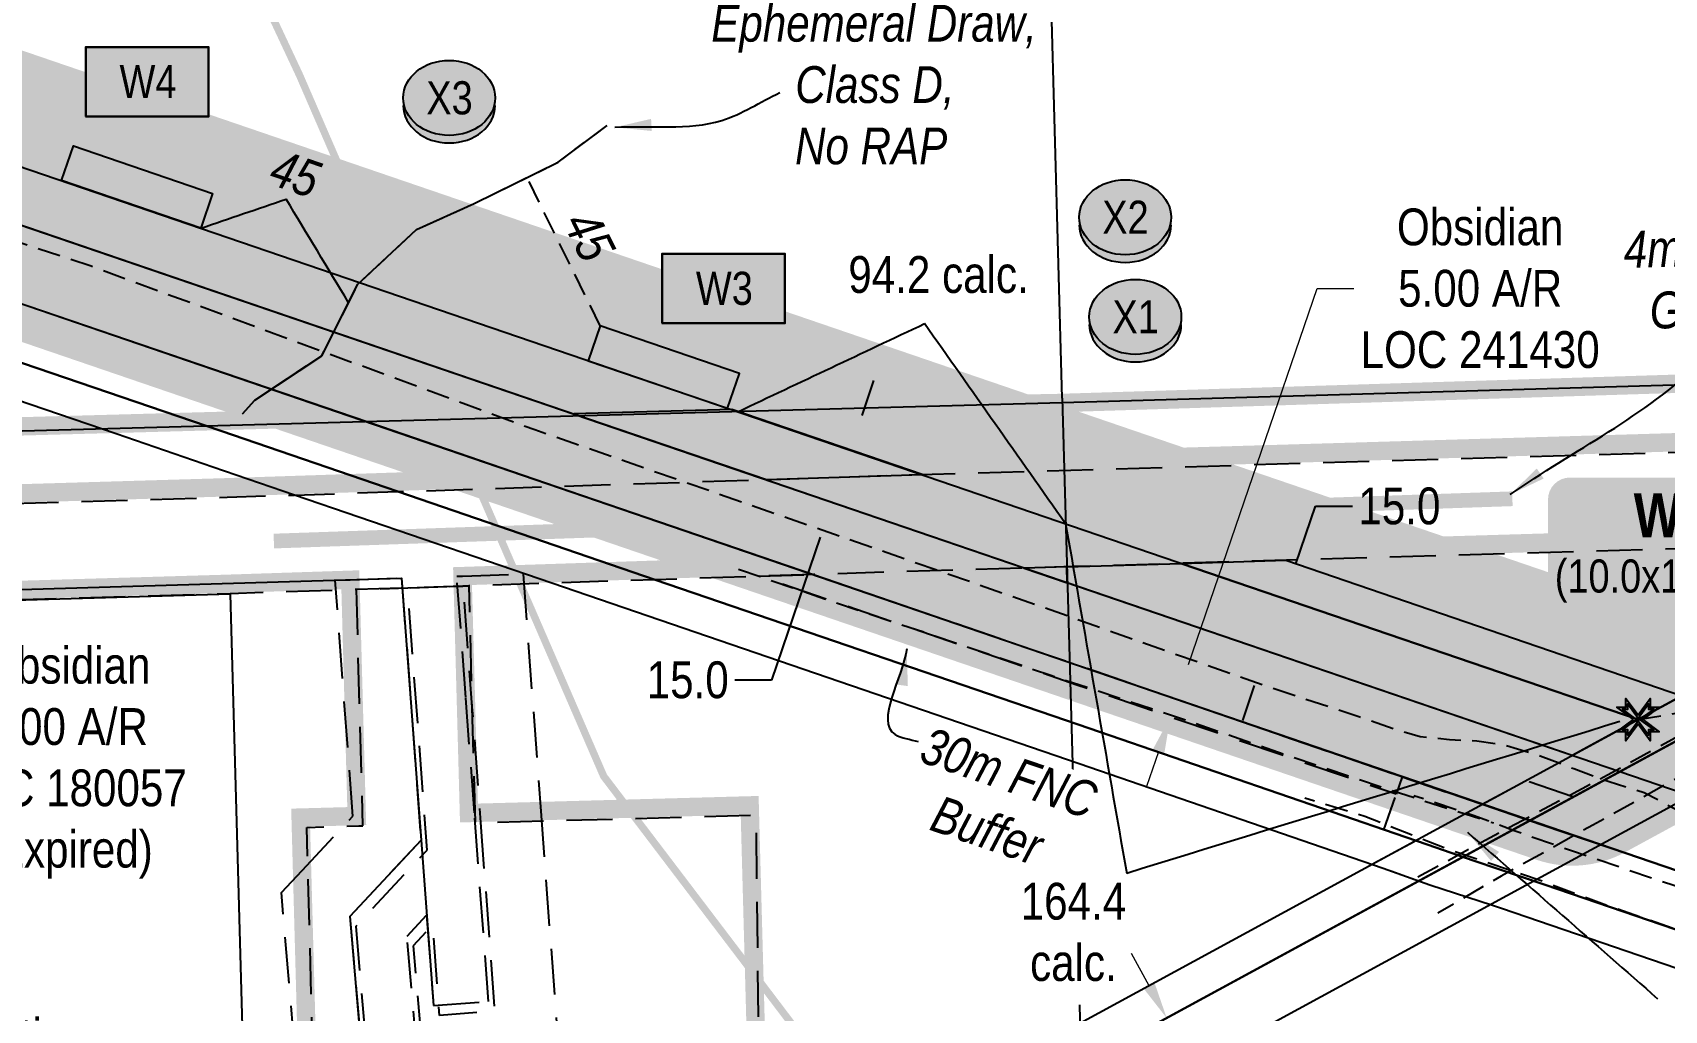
# Model space of a CAD drawing. Extents: x 633209 to 644713, y 5826006 to 5832721.
# Drawn here: x 643507.8 to 643951.2, y 5829271.4 to 5829537.1 of the extents above; entities that cross this region are included whole.
import ezdxf
from ezdxf.enums import TextEntityAlignment as Align

# ---------------------------------------------------------------- set-up
doc = ezdxf.new("R2010")
doc.units = 0
doc.header["$LTSCALE"] = 5
doc.header["$PDSIZE"] = 0.5
for name, pattern in [('DASHDOT2', [12.7, 6.35, -3.175, 0, -3.175]), ('foc-ACCESSROAD', [3.75, 2.5, -1.25]), ('foc-FLOWLINE', [3.75, 2.5, -1.25]), ('foc-QUARTERLINE', [33, 25, -3, 2, -3]), ('foc-TIELINE', [1.875, 1.25, -0.625]), ('foc-TOPO-ephemeral', [6.25, 3.125, -0.625, 0.625, -0.625, 0.625, -0.625]), ('UG_PIPE', [1.875, 1.25, -0.625])]:
    doc.linetypes.add(name, pattern=pattern)
doc.layers.get('Defpoints').update_dxf_attribs({"color": 9})
doc.layers.add('AS-FMA BOUNDARY', color=7, linetype='Continuous', true_color=0x008f47, transparency=0.7)
for name, color, linetype in [('AS-PIPE-UG', 44, 'UG_PIPE'), ('AS-POWER', 104, 'foc-POWER'), ('AS-ROADS', 254, 'Continuous'), ('AS-WILDLIFE', 131, 'DASHDOT2'), ('C-AR', 13, 'foc-ACCESSROAD'), ('C-RW', 13, 'Continuous'), ('C-WS', 13, 'foc-ACCESSROAD'), ('F-EZE', 190, 'foc-FLOWLINE'), ('F-RW', 190, 'Continuous'), ('F-VCE', 190, 'foc-FLOWLINE'), ('L-MON', 1, 'Continuous'), ('L-QSEC', 8, 'foc-QUARTERLINE'), ('L-SEC', 7, 'Continuous'), ('L-TIE', 7, 'foc-TIELINE'), ('P-BUFFER-H 30m', 51, 'Continuous'), ('P-BUFFER-T', 40, 'Continuous'), ('P-CROSSINGS', 250, 'Continuous'), ('P-IOP1', 10, 'Continuous'), ('P-IOP1-H', 21, 'Continuous'), ('P-IOP2', 10, 'Continuous'), ('P-IOP2-H', 21, 'Continuous'), ('P-LTO', 14, 'Continuous'), ('P-PROPOSED', 10, 'Continuous'), ('P-PROPOSED-H', 21, 'Continuous'), ('P-TEMP-BLOCKS', 250, 'Continuous'), ('P-TEMP-H', 41, 'Continuous'), ('P-TEMP_WORKSPACE', 46, 'Continuous'), ('P-TXT', 4, 'Continuous'), ('T-DRAW', 143, 'foc-TOPO-ephemeral'), ('T-TIE', 201, 'foc-TIELINE'), ('T-WATER-T', 170, 'Continuous')]:
    doc.layers.add(name, color=color, linetype=linetype)
for name, color, linetype, lineweight in [('C-AR-T', 13, 'Continuous', 9), ('C-RW-T', 13, 'Continuous', 9), ('C-WS-T', 13, 'Continuous', 9), ('F-EZE-T', 190, 'Continuous', 9), ('T-TEXT', 48, 'Continuous', 18), ('T-TIE-T', 201, 'Continuous', 18)]:
    doc.layers.add(name, color=color, linetype=linetype, lineweight=lineweight)
doc.styles.add('175L', font='ARIALN.TTF', dxfattribs={"height": 20})
doc.styles.add('80', font='ARIALN.TTF', dxfattribs={"height": 10})
doc.styles.add('80CG', font='ARIALN.TTF', dxfattribs={"height": 10})
doc.styles.add('80L', font='ARIALN.TTF', dxfattribs={"height": 10})
doc.styles.add('80LS', font='ARIALNI.TTF', dxfattribs={"height": 10})
doc.styles.add('BOLD', font='ARIALNB.TTF')
doc.styles.add('Crossing', font='ARIALN.TTF', dxfattribs={"height": 10})
doc.styles.add('foc-LtypeFont', font='ARIALN.TTF', dxfattribs={"height": 7.349999999999999})
doc.linetypes.add('foc-POWER', pattern='A,6,-1,["P",foc-LtypeFont,S=0.2,R=0,X=-0.625,Y=-0.75],-1.239999999999999,4', length=12.24)
doc.linetypes.add('foc-TOPO-flowdirection-NOLINE', pattern='A,0,[">",foc-LtypeFont,S=0.3,R=0,X=0,Y=-0.945],-20,[">",foc-LtypeFont,S=0.3,R=0,X=0,Y=-0.945],0', length=20)
doc.dimstyles.new('Compass 5 000', dxfattribs={"dimscale": 5, "dimtxt": 9, "dimasz": 2, "dimexe": 0.2, "dimexo": 0.0625, "dimgap": 0.5, "dimtad": 0, "dimtih": 1, "dimtoh": 1, "dimzin": 0, "dimdsep": 46, "dimtxsty": '80CG', "dimcen": 0.1, "dimse1": 1, "dimse2": 1, "dimclrd": 256, "dimclrt": 256, "dimaunit": 1, "dimadec": 4, "dimazin": 0, "dimtfac": 0.06, "dimtofl": 0, "dimtmove": 0, "dimatfit": 1, "dimfxl": 0.2, "dimtolj": 1, "dimtzin": 0, "dimlwd": -1, "dimarcsym": 0})

# ---------------------------------------------------------------- blocks, each defined once
blk = doc.blocks.new('*D449')
at = {"layer": 'C-RW-T', "transparency": 16777216}
for p, q in [((644123.1979599935, 5829489.78240733), (644113.1979599935, 5829489.78240733)), ((644136.1691867937, 5829465.848830476), (644123.1979599935, 5829489.78240733)), ((644150.4134437693, 5829439.566349696), (644155.1783217182, 5829430.774538841))]:
    blk.add_line(p, q, dxfattribs=at)
for points in [[(644137.6344886031, 5829466.642976801), (644134.7038849848, 5829465.054684151), (644140.9340647426, 5829457.057019619)], [(644151.8787455787, 5829440.360496022), (644148.9481419604, 5829438.772203372), (644145.64856582, 5829448.358160554)]]:
    blk.add_solid(points, dxfattribs=at)
at = {"layer": 'Defpoints', "color": 0, "transparency": 16777216}
for p in [(644145.64856582, 5829448.358160554), (643823.6137849875, 5829285.07966153), (643828.3282860648, 5829276.380802464)]:
    blk.add_point(p, dxfattribs=at)
at = {"layer": 'C-RW-T', "transparency": 16777216, "insert": (644074.1120118359, 5829489.782407329), "char_height": 10, "attachment_point": 5, "style": '80CG'}
blk.add_mtext('\\A1;Obsidian\\P10.06 P/L R/W\\PPlan 1275 NY\\PPLA 1802', dxfattribs=at)
blk = doc.blocks.new('*D486')
at = {"layer": 'C-RW-T', "transparency": 16777216}
for p, q in [((643811.1935140206, 5829278.072820808), (643806.4202055316, 5829286.860057351)), ((643827.8919104179, 5829247.332557662), (643837.1252689376, 5829230.334765548)), ((643837.1252689376, 5829230.334765548), (643847.125268938, 5829230.334765548))]:
    blk.add_line(p, q, dxfattribs=at)
for points in [[(643812.6580534442, 5829278.868372222), (643809.7289745966, 5829277.277269393), (643815.9668225101, 5829269.285584265)], [(643829.3564498415, 5829248.128109077), (643826.4273709939, 5829246.537006248), (643823.1186019285, 5829256.119794206)]]:
    blk.add_solid(points, dxfattribs=at)
at = {"layer": 'Defpoints', "color": 0, "transparency": 16777216}
for p in [(643823.1186019285, 5829256.119794206), (643684.8181836172, 5829198.044425762), (643691.9699630355, 5829184.878635703)]:
    blk.add_point(p, dxfattribs=at)
at = {"layer": 'C-RW-T', "transparency": 16777216, "insert": (643886.2112170961, 5829230.334765548), "char_height": 10, "attachment_point": 5, "style": '80CG', "bg_fill": 3, "box_fill_scale": 1.1, "bg_fill_color": 256, "bg_fill_true_color": 13158600, "bg_fill_transparency": 0}
blk.add_mtext('\\A1;Canlin\\P15.00 P/L R/W\\PPlan 002 3965\\PPLA 971841', dxfattribs=at)
blk = doc.blocks.new('*D516')
at = {"layer": 'Defpoints', "color": 0, "transparency": 16777216}
for p in [(643598.7477949753, 5829258.783779168), (643613.7036839424, 5829260.061517919), (643599.4303997196, 5829250.79391368)]:
    blk.add_point(p, dxfattribs=at)
at = {"layer": 'F-EZE-T', "transparency": 16777216}
for p, q in [((643624.3499925691, 5829252.922889735), (643634.3136964515, 5829253.774127036)), ((643589.4666958372, 5829249.942676377), (643560.8790545331, 5829247.500324925))]:
    blk.add_line(p, q, dxfattribs=at)
for points in [[(643624.2081196853, 5829254.583507049), (643624.4918654527, 5829251.26227242), (643614.3862886867, 5829252.071652433)], [(643589.3248229534, 5829251.603293692), (643589.6085687209, 5829248.282059063), (643599.4303997196, 5829250.79391368)]]:
    blk.add_solid(points, dxfattribs=at)
at = {"layer": 'F-EZE-T', "transparency": 16777216, "insert": (643501.7385361155, 5829247.500324925), "char_height": 10, "attachment_point": 5, "style": '80CG', "bg_fill": 3, "box_fill_scale": 1.1, "bg_fill_color": 256, "bg_fill_true_color": 13158600, "bg_fill_transparency": 0}
blk.add_mtext('\\A1;Fortis\\P15.00 Power Line R/W\\PEZE 010204', dxfattribs=at)
blk = doc.blocks.new('*U564')
at = {"true_color": 0xff8aff}
h = blk.add_hatch(color=211, dxfattribs=at)
edge = h.paths.add_edge_path()
edge.add_line((-26.49999999999998, -20), (26.49999999999998, -20))
edge.add_arc((26.49999999999998, -14), 6, 270, 360)
edge.add_line((32.49999999999998, -14), (32.49999999999998, 12.5))
edge.add_arc((26.49999999999998, 12.5), 6, 0, 90)
edge.add_line((26.49999999999998, 18.5), (-26.49999999999998, 18.5))
edge.add_arc((-26.49999999999998, 12.5), 6, 90, 180)
edge.add_line((-32.49999999999998, 12.5), (-32.49999999999998, -14))
edge.add_arc((-26.49999999999998, -14), 6, 180, 270)
at = {"color": 250, "flags": 128}
blk.add_lwpolyline([(-26.49999999999998, -20, 3, 3, 0), (26.49999999999998, -20, 3, 3, 0.414213562373095), (32.49999999999998, -14, 3, 3, 0), (32.49999999999998, 12.5, 3, 0, 0.414213562373095), (26.49999999999998, 18.5, 0, 0, 0), (-26.49999999999998, 18.5, 0, 0, 0.414213562373095), (-32.49999999999998, 12.5, 0, 0, 0), (-32.49999999999998, -14, 0, 3, 0.414213562373095)], format="xyseb", close=True, dxfattribs=at)
at = {"flags": 128}
blk.add_lwpolyline([(-20.14958716078456, -12.92449809971666, 0, 7.5, 0), (-3.398394867633905e-15, 0, 0, 0, 0)], format="xyseb", dxfattribs=at)
at = {"color": 250}
for tag, p, height, style in [('TEMP_AREA_W1_001', (-9.212824010914055, 2.244292974654144), 12, 'BOLD'), ('ENTER_TEXT_001', (-30.65586630286495, -12.77706553451505), 9, '80')]:
    blk.add_attdef(tag, p, '', height=height, dxfattribs=dict(at, style=style))
blk = doc.blocks.new('TEMP')
h = blk.add_hatch(color=255)
h.dxf.hatch_style = 1
h.paths.add_polyline_path([(-1.152061661774314, -0.6656854195645795), (-0.6656854224511335, -0.6656854195645795), (-0.6656854224511333, -1.152061655686338), (-5.273248504522599e-10, -0.2514284436956581), (0.6656854183820542, -1.152061663420681), (0.6656854183820542, -0.6656854208922597), (1.152061656810019, -0.6656854053035203), (0.2514284429676993, 5.273251835191672e-10), (1.152061671303363, 0.6656854258011662), (0.6656854287749412, 0.6656854258011663), (0.6656854131859291, 1.15206166422904), (-5.274159997625816e-10, 0.2514284397220763), (-0.6656854269836914, 1.152061669657268), (-0.6656854269836914, 0.6656854303339061), (-1.152061663105632, 0.6656854303339061), (-0.2514284404497631, 5.273246284076549e-10)])
h.paths.add_polyline_path([(0.5656854229146121, 0.8485281473411305), (0.5656854319800914, 0.5656854258011663), (0.8485281444547581, 0.5656854258011663), (0.08318903393992505, -1.110223024625157e-16), (0.8485281399220184, -0.5656854150320215), (0.5656854183820542, -0.5656854240973189), (0.5656854183820542, -0.8485281365719858), (1.110223024625157e-16, -0.08318903609469996), (-0.5656854224511336, -0.848528132039064), (-0.5656854224511336, -0.5656854195645794), (-0.8485281349258003, -0.5656854195645796), (-0.08318903284889523, 0), (-0.8485281394583577, 0.5656854303339061), (-0.5656854269836913, 0.5656854303339061), (-0.5656854269836913, 0.8485281428085727), (0, 0.08318903069412065)], flags=16)
h = blk.add_hatch(color=1)
h.dxf.hatch_style = 1
h.paths.add_polyline_path([(-0.06915469535651364, -0.01037320604065278), (-0.08318903284889517, 5.551115123125783e-17), (-0.8485281349258, -0.5656854195645791), (-0.5656854224511336, -0.5656854195645792), (-0.5656854224511336, -0.8485281320390639), (0.06915469936647578, 0.01037320361108768), (0.08318903393992527, 1.110223024625157e-16), (0.8485281444547581, 0.5656854258011663), (0.5656854319800914, 0.5656854258011663), (0.5656854229146121, 0.8485281473411306)])
at = {"color": 1}
for p, q in [((-0.0831890328488953, 0), (0.0831890339399252, 0)), ((0, 0.0831890306941205), (0, -0.08318903609469999))]:
    blk.add_line(p, q, dxfattribs=at)
at = {"color": 255, "flags": 128}
blk.add_lwpolyline([(-0.251428440449763, 5.27325e-10), (-1.152061663105632, 0.6656854303339061), (-0.6656854269836914, 0.6656854303339061), (-0.6656854269836914, 1.152061669657268), (-5.274159999999999e-10, 0.2514284397220763), (0.6656854131859291, 1.15206166422904), (0.6656854287749412, 0.6656854258011663), (1.152061671303363, 0.6656854258011663), (0.2514284429676991, 5.27325e-10), (1.152061656810019, -0.6656854053035204), (0.6656854183820542, -0.6656854208922596), (0.6656854183820542, -1.152061663420681), (-5.27325e-10, -0.2514284436956586), (-0.6656854224511335, -1.152061655686338), (-0.6656854224511335, -0.6656854195645793), (-1.152061661774314, -0.6656854195645793)], close=True, dxfattribs=at)
at = {"color": 1, "flags": 128}
blk.add_lwpolyline([(-0.0831890328488953, 0), (-0.8485281394583578, 0.5656854303339061), (-0.5656854269836913, 0.5656854303339061), (-0.5656854269836913, 0.8485281428085727), (0, 0.0831890306941205), (0.5656854229146121, 0.8485281473411305), (0.5656854319800914, 0.5656854258011663), (0.8485281444547581, 0.5656854258011663), (0.0831890339399252, 0), (0.8485281399220184, -0.5656854150320214), (0.5656854183820542, -0.5656854240973189), (0.5656854183820542, -0.8485281365719856), (0, -0.08318903609469999), (-0.5656854224511335, -0.848528132039064), (-0.5656854224511335, -0.5656854195645792), (-0.8485281349258001, -0.5656854195645792)], close=True, dxfattribs=at)
blk = doc.blocks.new('*D567')
at = {"layer": 'Defpoints', "color": 0, "transparency": 16777216}
for p in [(643847.8528068382, 5829383.294883333), (643853.6337642178, 5829381.318078834), (643848.7819436155, 5829367.129438469)]:
    blk.add_point(p, dxfattribs=at)
at = {"layer": 'P-TXT', "transparency": 16777216}
for p, q in [((643851.0883773817, 5829392.756969956), (643856.4366947117, 5829408.397562915)), ((643856.4366947117, 5829408.397562915), (643866.4366947114, 5829408.397562915)), ((643839.7654156922, 5829359.644156346), (643836.5298451486, 5829350.182069723))]:
    blk.add_line(p, q, dxfattribs=at)
for points in [[(643849.5113629445, 5829393.296231713), (643852.6653918189, 5829392.217708198), (643847.8528068382, 5829383.294883333)], [(643838.188401255, 5829360.183418103), (643841.3424301294, 5829359.104894589), (643843.0009862359, 5829369.106242969)]]:
    blk.add_solid(points, dxfattribs=at)
at = {"layer": 'P-TXT', "transparency": 16777216, "insert": (643879.1890821604, 5829408.397562915), "char_height": 10, "attachment_point": 5, "style": '80CG'}
blk.add_mtext('\\A1;15.0', dxfattribs=at)
blk = doc.blocks.new('*D568')
at = {"layer": 'Defpoints', "color": 0, "transparency": 16777216}
for p in [(643725.0910556819, 5829409.425668679), (643768.0146151828, 5829410.595637584), (643763.1627945749, 5829396.406997221)]:
    blk.add_point(p, dxfattribs=at)
at = {"layer": 'P-TXT', "transparency": 16777216}
for p, q in [((643733.1784468365, 5829433.076395664), (643736.4140173837, 5829442.538482286)), ((643721.855485135, 5829399.963582058), (643708.5830957077, 5829361.149871582)), ((643708.5830957077, 5829361.149871582), (643698.5830957077, 5829361.149871581))]:
    blk.add_line(p, q, dxfattribs=at)
for points in [[(643731.6014323996, 5829433.615657422), (643734.7554612735, 5829432.537133906), (643729.9428762896, 5829423.614309043)], [(643720.278470698, 5829400.502843815), (643723.4324995719, 5829399.424320299), (643725.0910556819, 5829409.425668679)]]:
    blk.add_solid(points, dxfattribs=at)
at = {"layer": 'P-TXT', "transparency": 16777216, "insert": (643685.8307082583, 5829361.149871582), "char_height": 10, "attachment_point": 5, "style": '80CG'}
blk.add_mtext('\\A1;15.0', dxfattribs=at)
blk = doc.blocks.new('xing2')
h = blk.add_hatch(color=50)
h.dxf.hatch_style = 1
edge = h.paths.add_edge_path()
edge.add_ellipse((0, 0), major_axis=(-12.5, 0), ratio=0.8162973455633619, start_angle=0, end_angle=360)
h = blk.add_hatch(color=250)
h.dxf.hatch_style = 1
edge = h.paths.add_edge_path()
edge.add_ellipse((0, -2.047489049626165), major_axis=(-12.5, 0), ratio=0.8162973455633619, start_angle=0, end_angle=180)
edge.add_line((12.5, -2.047489049626165), (12.5, 0))
edge.add_ellipse((0, 0), major_axis=(-12.5, 0), ratio=0.8162973455633619, start_angle=0, end_angle=180, ccw=False)
edge.add_line((-12.5, 0), (-12.5, -2.047489049626165))
at = {"color": 250}
blk.add_ellipse((0, 0), major_axis=(-12.5, 0), ratio=0.8162973455633619, dxfattribs=at)
blk.add_ellipse((0, -2.047489049626165), major_axis=(-12.5, 0), ratio=0.8162973455633619, start_param=0, end_param=3.141592653589793, dxfattribs=at)
at = {"color": 250, "style": 'Crossing'}
blk.add_attdef('CROSSING', text='', height=9, dxfattribs=at).set_placement((0.08916442567715421, 0.0199513138486509), align=Align.MIDDLE_CENTER)
at = {"color": 250, "style": 'Crossing', "flags": 1}
for tag, p in [('OWNER', (0.08916442567715421, -12.49201765665748)), ('DESCRIPTION', (0.08916442567715421, -25.770021277247)), ('LOCATION', (0.08916442567715421, -39.30337514164421)), ('DWG_REF', (0.08916442567715421, -52.83672900604233))]:
    blk.add_attdef(tag, text='', height=9, dxfattribs=at).set_placement(p, align=Align.MIDDLE_CENTER)
blk = doc.blocks.new('*D739')
at = {"layer": 'C-WS-T', "transparency": 16777216}
for p, q in [((643821.8437758917, 5829365.359605385), (643856.8339803407, 5829467.55359346)), ((643856.8339803407, 5829467.55359346), (643866.8339803405, 5829467.55359346)), ((643813.7208057104, 5829341.635287939), (643810.4815170225, 5829332.174473555))]:
    blk.add_line(p, q, dxfattribs=at)
for points in [[(643820.2669734943, 5829365.899486832), (643823.4205782888, 5829364.819723937), (643818.604487204, 5829355.898791001)], [(643812.144003313, 5829342.175169386), (643815.2976081076, 5829341.09540649), (643816.9600943981, 5829351.096102322)]]:
    blk.add_solid(points, dxfattribs=at)
at = {"layer": 'Defpoints', "color": 0, "transparency": 16777216}
for p in [(643816.9600943981, 5829351.096102322), (643857.9869543139, 5829342.41462621), (643856.3425615081, 5829337.61193753)]:
    blk.add_point(p, dxfattribs=at)
at = {"layer": 'C-WS-T', "transparency": 16777216, "insert": (643901.1245669709, 5829467.55359346), "char_height": 10, "attachment_point": 5, "style": '80CG'}
blk.add_mtext('\\A1;Obsidian\\P5.00 A/R\\PLOC 241430', dxfattribs=at)
blk = doc.blocks.new('Temp_Area_Small_Pink')
at = {"true_color": 0xff8aff}
h = blk.add_hatch(color=211, dxfattribs=at)
h.dxf.hatch_style = 1
h.paths.add_polyline_path([(-16.82711371331243, -9.436567862801894), (16.33187767662457, -9.436567862801894), (16.33187767662457, 9.053714016554295), (-16.82711371331243, 9.053714016554295)])
at = {"color": 250}
for points in [[(-17.02711371331247, -9.636567862801712), (16.53187767662462, -9.636567862801712), (16.53187767662462, 9.253714016554113), (-17.02711371331247, 9.253714016554113)], [(-16.92711371331245, -9.536567862801803), (16.43187767662459, -9.536567862801803), (16.43187767662459, 9.153714016554204), (-16.92711371331245, 9.153714016554204)]]:
    blk.add_lwpolyline(points, close=True, dxfattribs=at)
at = {"color": 250, "style": '80L'}
blk.add_attdef('TEMPORARY', text='', height=9, dxfattribs=at).set_placement((0.001048257894581184, -0.1484938545327168), align=Align.MIDDLE_CENTER)

msp = doc.modelspace()

# ---------------------------------------------------------------- hatches: boundary and pattern name
at = {"layer": 'P-BUFFER-H 30m'}
h = msp.add_hatch(color=256, dxfattribs=at)
h.dxf.hatch_style = 1
edge = h.paths.add_edge_path()
edge.add_arc((642979.6048963666, 5829679.84620979), 29.99051038357252, 71.31827251359078, 91.50438268113788, ccw=False)
edge.add_line((642989.2111835658, 5829708.256594499), (643079.9177834857, 5829677.586342813))
edge.add_arc((643070.3114961821, 5829649.175958108), 29.99051041349835, 71.12182234120081, 71.31827232232303, ccw=False)
edge.add_line((643080.0151374865, 5829677.553238815), (643953.7378372825, 5829378.782836175))
edge.add_arc((643944.0341960668, 5829350.405555425), 29.99051042533247, -61.45759859256259, 71.12182252804058, ccw=False)
edge.add_line((643958.3639316531, 5829324.059979068), (643940.4743895467, 5829314.329601385))
edge.add_arc((643926.1446539684, 5829340.675177709), 29.99051039267617, 251.1218225404981, 298.54240142371145, ccw=False)
edge.add_line((643916.4410127695, 5829312.297896989), (643055.8290074201, 5829606.585083825))
edge.add_line((643055.8290074201, 5829606.585083825), (642980.8632164806, 5829631.932960144))
edge.add_line((642980.8632164806, 5829631.932960144), (642978.8175430744, 5829709.826383036))
at = {"layer": 'P-IOP1-H'}
h = msp.add_hatch(color=256, dxfattribs=at)
h.dxf.hatch_style = 1
h.paths.add_polyline_path([(643788.9566022934, 5829387.586777302), (643788.8323546995, 5829391.933176497), (643819.9035424488, 5829392.852163944), (643944.0341960791, 5829350.405555401), (643926.1446539672, 5829340.675177716)])
at = {"layer": 'P-IOP2-H'}
h = msp.add_hatch(color=256, dxfattribs=at)
h.dxf.hatch_style = 1
h.paths.add_polyline_path([(643707.2073262942, 5829415.640095171), (643749.5332513731, 5829417.009412854), (643697.8288794905, 5829434.689777591), (643654.9175953974, 5829433.520624042)])
h = msp.add_hatch(color=256, dxfattribs=at)
h.dxf.hatch_style = 1
h.paths.add_polyline_path([(643788.9566022934, 5829387.586777302), (643788.8323546995, 5829391.933176497), (643777.2479926911, 5829391.590548762)])
at = {"layer": 'P-PROPOSED-H'}
h = msp.add_hatch(color=256, dxfattribs=at)
h.dxf.hatch_style = 1
h.paths.add_polyline_path([(642979.6048963692, 5829679.846209773), (643070.3114962891, 5829649.175958088), (643944.0341960791, 5829350.405555401), (643926.1446539672, 5829340.675177716), (643065.4839999938, 5829634.979), (642980.0243364064, 5829663.875126609)])
at = {"layer": 'P-TEMP-H'}
h = msp.add_hatch(color=256, dxfattribs=at)
h.dxf.hatch_style = 1
h.paths.add_polyline_path([(643515.6845442551, 5829496.880172573), (643518.9190913229, 5829506.339266148), (643556.7554656256, 5829493.401077926), (643553.5209185579, 5829483.941984351)])
h = msp.add_hatch(color=256, dxfattribs=at)
h.dxf.hatch_style = 1
h.paths.add_polyline_path([(643695.8267986308, 5829435.280337921), (643696.6606535803, 5829434.995200289), (643699.8952006433, 5829444.454293865), (643662.0588263471, 5829457.392482184), (643658.8242792794, 5829447.933388609)])
h = msp.add_hatch(color=256, dxfattribs=at)
h.dxf.hatch_style = 1
h.paths.add_polyline_path([(643944.0341960791, 5829350.405555401), (643819.9035424488, 5829392.852163944), (643848.3405733386, 5829393.693241479), (643955.9605574764, 5829356.892473906)])

# ---------------------------------------------------------------- linework, layer by layer
at = {"layer": 'AS-FMA BOUNDARY', "const_width": 4.999999999999843, "flags": 128}
for points in [[(644088.315271506, 5829429.724484346), (643910.4067824337, 5829424.473710964), (643788.2627729621, 5829420.861061828), (643740.870590123, 5829419.459354957), (643648.459541366, 5829416.418919348), (643605.4281243264, 5829415.004466654), (643577.2808539137, 5829414.078464339), (643559.0423588615, 5829413.479063358), (643320.687350439, 5829406.467975055), (643309.4229425146, 5829406.137371228), (643292.6066639257, 5829405.643871753), (643250.4367845345, 5829404.406586778), (643250.0463024195, 5829404.39162797), (643219.7722368046, 5829403.50139705), (643217.4168330447, 5829422.258785275), (643282.6156402776, 5829424.033631775), (643299.4364411333, 5829424.491295362), (643310.7224503609, 5829424.798887597), (643528.8643709667, 5829430.744068704), (643557.3281942557, 5829431.521239082), (643600.9445790345, 5829432.7118278), (643787.5598870958, 5829436.452262416), (644119.6951552344, 5829446.817100576)], [(643705.5192576372, 5829221.337444918), (643702.6554931606, 5829327.077181241), (643645.8997586811, 5829325.536537471), (643627.8746754058, 5829325.047981365), (643626.3915636247, 5829325.007963087), (643625.5398761526, 5829356.420645105), (643624.6451689542, 5829389.395285957), (643641.1064817061, 5829389.936243201), (643647.2058320735, 5829390.1371879), (643675.3410217555, 5829391.062630637), (643718.3639312243, 5829392.478039805), (643741.646253295, 5829393.243720612), (643789.0080553202, 5829394.64452864), (643911.1825037588, 5829398.2580629), (644037.3410317766, 5829401.982064263)], [(643334.7417011169, 5829380.639430306), (643559.8135734284, 5829387.263314965), (643590.0571475412, 5829388.258159425), (643594.1604104954, 5829388.393234723), (643595.902961276, 5829324.180988517), (643594.8290221766, 5829324.148707463), (643580.6586811831, 5829323.767873472), (643581.0485489428, 5829309.393010688), (643583.9055575092, 5829204.074867005)]]:
    msp.add_lwpolyline(points, dxfattribs=at)
at = {"layer": 'AS-PIPE-UG', "flags": 128}
for points in [[(643189.2669999934, 5829585.301), (643209.173, 5829580.542), (643273.697, 5829558.877), (643355.01, 5829531.015000053), (643440.079, 5829501.324), (643523.738, 5829473.684000053), (643644.255, 5829429.224000053), (643781.331, 5829381.355), (643808.7519999933, 5829371.591), (643842.0719999934, 5829359.895), (643868.139, 5829351.224), (643877.538, 5829347.921), (643884.785, 5829345.848), (643892.822, 5829344.981), (643900.243, 5829344.644), (643907.589, 5829343.591000053), (643917.456, 5829340.591), (643926.5879999934, 5829337.073), (643936.215, 5829333.539000053), (643945.687, 5829330.605), (643954.627, 5829325.862), (643964.2549999934, 5829323.464), (643973.7949999934, 5829320.282000053)], [(643699.643, 5829391.309), (643723.029, 5829383.217), (643752.978, 5829373.193), (643784.5039999933, 5829362.447), (643817.835, 5829351.425), (643849.697, 5829340.385), (643877.245, 5829331.098), (643893.561, 5829325.853), (643904.7789999933, 5829322.322000053)], [(643884.2279999934, 5829307.622), (643901.524, 5829317.124), (643918.4079999934, 5829326.106), (643935.72, 5829335.385), (643952.3829999934, 5829344.561), (643971.562, 5829354.955)], [(643975.8789999933, 5829345.722), (643954.8969999934, 5829334.591), (643931.697, 5829321.676), (643906.802, 5829307.819), (643889.669, 5829297.765)], [(643971.014, 5829287.648), (643954.403, 5829293.314000053), (643935.942, 5829299.735000053), (643917.97, 5829306.46), (643893.433, 5829314.720000053), (643869.759, 5829324.049), (643853.5199999934, 5829329.072000053)], [(643974.3059999933, 5829298.178000053), (643956.52, 5829304.361), (643939.4389999934, 5829310.138), (643925.9429999933, 5829314.708000053), (643910.4109999933, 5829320.166), (643899.201, 5829324.359000053), (643883.1429999965, 5829329.714)]]:
    msp.add_lwpolyline(points, dxfattribs=at)
at = {"layer": 'AS-POWER', "flags": 128}
for points in [[(643265.0250724076, 5829374.358933072), (643294.5065734243, 5829379.45817182), (643608.075524973, 5829388.850497627), (643613.378878465, 5829317.592647757), (643594.0491072887, 5829296.92574964), (643610.751880821, 5829101.43247864)], [(643613.378878465, 5829317.592647757), (643616.7221073679, 5829272.670548717)]]:
    msp.add_lwpolyline(points, dxfattribs=at)
at = {"layer": 'AS-ROADS', "const_width": 3.999999999999988, "flags": 128}
msp.add_lwpolyline([(643573.3765735724, 5829398.916698132), (643909.8829655249, 5829410.410703498)], dxfattribs=at)
at = {"layer": 'AS-WILDLIFE', "const_width": 1.999999999999938, "flags": 128}
for points in [[(644549.5650762748, 5828553.862546411), (644396.3750841912, 5828657.499919349), (644240.9374039202, 5828763.000110634), (644211.5000667922, 5828794.50002474), (644198.8125053272, 5828807.999974534), (644171.5624474655, 5828862.999995764), (644139.187557613, 5828918.000096292), (644130.5000633681, 5829024.500055253), (644099.4999603836, 5829081.499904611), (644097.9999659728, 5829084.500053531), (644040.8749809134, 5829123.000135364), (643992.4999815094, 5829144.499928889), (643901.6250591646, 5829185.000107176), (643778.8749781772, 5829218.500093116), (643768.3749542676, 5829221.500034425), (643726.7499959769, 5829250.999942412), (643702.1249289599, 5829283.500048029), (643663.0000046627, 5829335.000033253), (643580.3749817215, 5829525.500024695), (643511.0625617547, 5829673.499898795), (643498.249972012, 5829701.000025016), (643488.1873864756, 5829724.50001476), (643443.0625039439, 5829831.499938623), (643437.3750172051, 5829841.999998791), (643410.5625574044, 5829891.999937068), (643358.250051954, 5829936.000046888), (643256.1875051775, 5830002.999988552), (643218.0624753805, 5830027.9998763), (643159.1249657725, 5830065.499997203), (642911.8749642845, 5830221.999936695), (642850.6874912628, 5830260.999974252), (642813.2500694697, 5830284.500000831), (642795.4236981369, 5830311.12781576)], [(644687.6048010335, 5829461.932972719), (644607.769354292, 5829460.028192343), (644587.6635393344, 5829459.548418267), (643787.5599382569, 5829436.452237485), (643199.9452327839, 5829421.795807472), (642967.2775185963, 5829415.455827618), (642164.4447134996, 5829390.111839315), (641360.7709882855, 5829364.659514971), (641340.6705358253, 5829364.023134226), (641265.5473445965, 5829361.806932187), (641240.7450539572, 5829361.075234933)]]:
    msp.add_lwpolyline(points, dxfattribs=at)
at = {"layer": 'C-AR', "flags": 128}
msp.add_lwpolyline([(643879.9133158418, 5829334.869069893), (643878.286303598, 5829330.098618651), (643791.5915068799, 5829359.782054191), (643705.2738880517, 5829389.335931046), (643720.030563093, 5829389.821177924), (643791.4345870554, 5829365.30568058), (643791.7773960839, 5829365.219474913), (643879.9133158418, 5829334.869069893)], close=True, dxfattribs=at)
at = {"layer": 'C-RW'}
for points in [[(643242.6083385342, 5829552.933988164), (643564.1098935305, 5829443.172648865), (643602.6116372439, 5829430.05497852), (643650.1265995792, 5829413.762070015), (643720.0309894243, 5829389.821190419), (643791.4341607151, 5829365.305668079), (643904.8359300671, 5829326.300774245), (643917.6902547831, 5829321.87879994), (643936.9760172941, 5829315.402288531), (644157.3859735745, 5829239.969120116)], [(644157.9468117838, 5829223.650941529), (643918.7675175432, 5829305.493263095), (643899.5117457481, 5829311.975735843), (643886.707667043, 5829316.413553727), (643791.8970527872, 5829349.022656645), (643677.0080799687, 5829388.405781358), (643607.0951825358, 5829412.347617268), (643558.9952524585, 5829428.864389697), (643251.7763554524, 5829533.711476749)], [(643463.9266006047, 5829086.549024267), (643479.0841478745, 5829094.79190324), (643487.9742590957, 5829099.596608354), (643540.002762146, 5829127.831352529), (643674.2935270808, 5829203.689749557), (643705.5497288525, 5829220.690444564), (643792.3775127396, 5829267.917317381), (644149.7557537775, 5829462.300451452)], [(644150.1424193586, 5829451.062576817), (643792.6997638603, 5829256.644406854), (643639.4089181342, 5829170.780698255), (643636.342366448, 5829169.115667643), (643627.8701331246, 5829164.518973164), (643622.9245937673, 5829161.835589832), (643622.1330347088, 5829161.405888577), (643608.1398527335, 5829153.807217816), (643607.7356683097, 5829153.587916955), (643544.2744787589, 5829119.129658567), (643483.7556433721, 5829085.996196447)]]:
    msp.add_lwpolyline(points, dxfattribs=at)
at = {"layer": 'C-WS', "flags": 128}
for points in [[(643219.0838912436, 5829419.601935889), (643221.4392950179, 5829400.844547664), (643251.7133606261, 5829401.734778637), (643252.1038427345, 5829401.749737477), (643294.2737221323, 5829402.98702242), (643311.0900007181, 5829403.480521927), (643322.3544086483, 5829403.811125723), (643560.7094170615, 5829410.822213947), (643578.9479121099, 5829411.421615006), (643607.0951825358, 5829412.347617268), (643650.1265995792, 5829413.762070015), (643742.5376483218, 5829416.802505624), (643789.9298311609, 5829418.20421258), (643912.0738406337, 5829421.816861716), (644089.982329702, 5829427.067635012), (644112.2430448842, 5829427.716645483), (644145.5220538899, 5829428.718926733), (644150.8931828373, 5829428.878282634), (644165.8848708879, 5829429.321567502), (644237.1308919998, 5829431.431325818), (644259.0383948713, 5829422.185351151), (644276.1457438199, 5829414.965807836), (644284.4071334456, 5829411.479108963), (644301.5114912895, 5829404.260363447), (644411.8093688827, 5829357.712449277), (644470.4010341982, 5829359.30909909), (644473.7239492626, 5829237.354244724), (644456.9551348902, 5829236.897714891), (644441.7109035576, 5829236.481932215), (644351.769408628, 5829234.03137959), (644348.4464955366, 5829355.986174188), (644232.1959268259, 5829405.046968631), (644166.7846564191, 5829403.110359461), (644151.7937641247, 5829402.666298334), (644094.455159791, 5829400.969674543), (644061.2738507371, 5829399.982744955), (644039.0080899793, 5829399.32521493), (643912.8495619576, 5829395.601213514), (643790.6751135297, 5829391.987679307), (643743.3133115037, 5829390.586871301), (643720.0309894243, 5829389.821190419), (643677.0080799687, 5829388.405781358), (643648.8728902696, 5829387.480338568), (643642.7735399156, 5829387.279393921), (643626.3122271636, 5829386.738436594), (643624.7560813288, 5829386.686860478), (643609.7425831758, 5829386.193648273), (643595.8274686942, 5829385.73638539), (643591.72420574, 5829385.601310039), (643561.4806316339, 5829384.606465579), (643336.4087593224, 5829377.982580942), (643325.1466130018, 5829377.647609377), (643308.3275001912, 5829377.156184673), (643284.5803497306, 5829376.462828035), (643264.6661445665, 5829375.876432444), (643253.7389690613, 5829375.555857751), (643224.7222537092, 5829374.702600201), (643225.2565864028, 5829370.453261273), (642988.831888553, 5829363.499934384), (642988.1580266476, 5829387.886490184), (643195.9936043081, 5829393.999288499), (643191.1989866473, 5829421.545254558), (643212.7420103769, 5829422.144516637), (643219.0838912436, 5829419.601935889)], [(643627.2069343659, 5829353.763795741), (643628.0586218209, 5829322.351113724), (643629.5417336046, 5829322.391132116), (643647.5668168811, 5829322.879688138), (643704.3225513739, 5829324.420331939), (643705.5497288525, 5829220.690444564), (643674.2935270808, 5829203.689749557), (643636.8693775763, 5829200.502726018), (643626.9019994437, 5829200.232589452), (643618.8345824268, 5829200.014045006), (643606.8959836067, 5829199.690181791), (643603.8035487628, 5829199.606351333), (643585.6844357527, 5829199.116014121), (643585.5726157052, 5829201.418017672), (643582.7156071389, 5829306.736161355), (643582.3257393886, 5829321.11102417), (643596.496080386, 5829321.49185813), (643597.570019476, 5829321.524139185), (643595.8274686942, 5829385.73638539), (643609.7425831758, 5829386.193648273), (643624.7560813288, 5829386.686860478), (643626.3122271636, 5829386.738436594), (643627.2069343659, 5829353.763795741)], [(643879.9177452829, 5829334.86769886), (643901.7000070207, 5829327.379384799), (643913.6210614594, 5829333.863416721), (643926.5459267565, 5829329.445248151), (643897.0512895915, 5829313.402693368), (643884.3797892025, 5829306.51048319), (643871.602477147, 5829311.008908057), (643883.5415981711, 5829317.502766649), (643874.9864893426, 5829320.44595444), (643878.286303598, 5829330.098618651), (643879.9177452829, 5829334.86769886)]]:
    msp.add_lwpolyline(points, close=True, dxfattribs=at)
at = {"layer": 'C-WS', "linetype": 'ByBlock', "flags": 128}
msp.add_lwpolyline([(643561.4806316339, 5829384.606465579), (643566.2452884301, 5829214.785037112), (643427.4453419275, 5829210.644009863), (643416.091532152, 5829210.336385692), (643393.6362311887, 5829209.706502612), (643382.4228521193, 5829209.366442339), (643366.7610500396, 5829208.892906946), (643284.5803497306, 5829376.462828035), (643308.3275001912, 5829377.156184673), (643325.1466130018, 5829377.647609377), (643336.4087593224, 5829377.982580942), (643561.4806316339, 5829384.606465579)], close=True, dxfattribs=at)
at = {"layer": 'F-EZE', "flags": 128}
msp.add_lwpolyline([(643629.5417336046, 5829322.391132116), (643633.3577042843, 5829271.127444552), (643618.3891655746, 5829270.013699383), (643616.5611234005, 5829294.581789551), (643611.2400617808, 5829288.893560645), (643618.8345824268, 5829200.014045006), (643621.2310995111, 5829171.969651818), (643622.1330347088, 5829161.405888577), (643623.527318191, 5829145.08922103), (643627.3752539254, 5829100.053442654), (643612.4189390276, 5829098.775629339), (643609.1300676818, 5829137.267747488), (643608.3365357653, 5829146.554971637), (643607.7356506654, 5829153.588517057), (643606.8334672143, 5829164.147269006), (643603.8035487628, 5829199.606351333), (643595.7161654809, 5829294.268900307), (643615.0459366572, 5829314.935798424), (643609.7425831758, 5829386.193648273), (643624.7560813288, 5829386.686860478), (643627.2069343659, 5829353.763795741), (643629.5417336046, 5829322.391132116)], close=True, dxfattribs=at)
at = {"layer": 'F-RW', "flags": 128}
msp.add_lwpolyline([(643939.0709999934, 5829336.255), (644171.8107612979, 5829256.679170505), (644443.7417991194, 5829163.120339526), (644459.1439484946, 5829157.848837842), (644599.7212856007, 5829109.73804973), (644600.3611086485, 5829088.36590175), (644459.7349277252, 5829136.493773086), (644444.3331355838, 5829141.765386569), (644172.5625839487, 5829234.775472198), (644157.3859735745, 5829239.969120116), (643936.9760172941, 5829315.402288531), (643059.0473382806, 5829616.04972255), (642980.5835897892, 5829642.580348963), (642980.0243364064, 5829663.875126611), (643065.4839999934, 5829634.979)], close=True, dxfattribs=at)
for points in [[(643251.7763554524, 5829533.711476749), (643558.9952524585, 5829428.864389697), (643607.0951825358, 5829412.347617268), (643677.0080799687, 5829388.405781358), (643791.8970527872, 5829349.022656645), (643886.707667043, 5829316.413553727), (643899.5117457481, 5829311.975735843), (643918.7675175432, 5829305.493263095), (644157.9468117838, 5829223.650941529)], [(644158.310123827, 5829212.972920003), (643906.9323532508, 5829299.027509469), (643904.4504446394, 5829299.861313859), (643887.4924069868, 5829305.406900824), (643874.7590915262, 5829309.921512978), (643792.2000077121, 5829338.361585404), (643648.8728902696, 5829387.480338568), (643578.9479121099, 5829411.421615006), (643556.8475897515, 5829418.988670201), (643530.5314291761, 5829428.087219425), (643258.8005178806, 5829520.772949625)]]:
    msp.add_lwpolyline(points, dxfattribs=at)
at = {"layer": 'F-RW'}
msp.add_lwpolyline([(643958.171897709, 5829329.577203671), (643904.2161573758, 5829300.229905252), (643793.1802575726, 5829239.835892027), (643641.0289626074, 5829154.59580306), (643628.325558874, 5829147.694995989), (643627.6743535508, 5829147.34119629), (643623.52733584, 5829145.08862098), (643609.1300676818, 5829137.267747488), (643608.596347992, 5829136.977667819), (643591.8543453836, 5829127.883648429), (643550.9013225544, 5829105.637656412), (643544.2744787589, 5829119.129658567), (643590.4598397431, 5829144.207320573), (643607.7356683097, 5829153.587916955), (643608.1398527335, 5829153.807217816), (643622.1330347088, 5829161.405888577), (643622.9245937673, 5829161.835589832), (643627.8701331246, 5829164.518973164), (643636.342366448, 5829169.115667643), (643639.4089181342, 5829170.780698255), (643792.6997638603, 5829256.644406854), (643884.3797892025, 5829306.51048319), (643897.0512895915, 5829313.402693368), (644150.1424193586, 5829451.062576817)], dxfattribs=at)
at = {"layer": 'F-VCE'}
msp.add_lwpolyline([(643610.751880821, 5829101.43247864), (643592.8046489154, 5829099.899994601), (643591.7515658204, 5829112.230952917), (643590.1872871808, 5829130.540497761), (643588.7927609507, 5829146.86486995), (643587.8921223526, 5829157.41796276), (643584.0173775565, 5829201.772863401), (643583.9055575092, 5829204.074867005), (643575.4214188993, 5829303.376189168), (643581.0485489428, 5829309.393010688), (643594.8290221766, 5829324.148707463), (643590.0571475412, 5829388.258159425), (643594.1604104954, 5829388.393234723), (643608.075524973, 5829388.850497627), (643613.378878465, 5829317.592647757), (643594.0491072887, 5829296.92574964), (643602.1364905562, 5829202.263200665), (643605.1664090143, 5829166.804118286), (643606.0685924732, 5829156.245366442), (643606.6694775587, 5829149.21182097), (643607.4630094791, 5829139.924596767), (643610.751880821, 5829101.43247864)], close=True, dxfattribs=at)
msp.add_lwpolyline([(643617.1675242214, 5829202.670894391), (643609.5730035886, 5829291.550410009), (643614.8940651914, 5829297.23863883), (643616.7221073679, 5829272.670548717), (643631.690646092, 5829273.784293885), (643627.8746754058, 5829325.047981365), (643625.5398761526, 5829356.420645105), (643623.0890231367, 5829389.343709803), (643624.6451689542, 5829389.395285957), (643641.1064817061, 5829389.936243201), (643645.8997586811, 5829325.536537471), (643645.8997586811, 5829325.536537471), (643650.9890232866, 5829257.159206956)], dxfattribs=at)
at = {"layer": 'L-QSEC'}
for q in [(643765.8819509192, 5830239.822963317), (643809.6461174766, 5828663.831172863)]:
    msp.add_line((643787.5218919716, 5829437.775465969), q, dxfattribs=at)
at = {"layer": 'L-SEC', "flags": 128}
msp.add_lwpolyline([(644587.6635053909, 5829459.548458341), (643787.5599382569, 5829436.452237485), (642986.3113936868, 5829414.621555437)], dxfattribs=at)
at = {"layer": 'L-TIE', "flags": 128}
msp.add_lwpolyline([(643944.0341960791, 5829350.405555401), (644587.6635053909, 5829459.548458341)], dxfattribs=at)
at = {"layer": 'P-IOP2', "flags": 128}
for points in [[(643707.2073262942, 5829415.640095171), (643749.5332513731, 5829417.009412854), (643697.8288794905, 5829434.689777591), (643654.9175953974, 5829433.520624042)], [(643788.9566022934, 5829387.586777302), (643788.8323546995, 5829391.933176497), (643777.2479926911, 5829391.590548762)]]:
    msp.add_lwpolyline(points, close=True, dxfattribs=at)
at = {"layer": 'P-TEMP_WORKSPACE', "flags": 128}
for points in [[(643515.6845442551, 5829496.880172573), (643518.9190913229, 5829506.339266148), (643556.7554656256, 5829493.401077926), (643553.5209185579, 5829483.941984351)], [(643695.8267986308, 5829435.280337921), (643696.6606535803, 5829434.995200289), (643699.8952006433, 5829444.454293865), (643662.0588263471, 5829457.392482184), (643658.8242792794, 5829447.933388609)], [(643944.0341960791, 5829350.405555401), (643819.9035424488, 5829392.852163944), (643848.3405733386, 5829393.693241479), (643955.9605574764, 5829356.892473906)]]:
    msp.add_lwpolyline(points, close=True, dxfattribs=at)
at = {"layer": 'T-DRAW', "flags": 128}
msp.add_lwpolyline([(643564.836, 5829433.509), (643568.181, 5829437.207), (643586.4129999933, 5829449.263), (643596.228, 5829468.721), (643612.157, 5829483.608), (643627.8479999934, 5829490.68), (643650.616, 5829501.908), (643663.8979999934, 5829511.824000053)], dxfattribs=at)
at = {"layer": 'T-DRAW', "linetype": 'foc-TOPO-flowdirection-NOLINE', "flags": 128}
msp.add_lwpolyline([(643564.836, 5829433.509), (643568.181, 5829437.207), (643586.4129999933, 5829449.263), (643596.228, 5829468.721), (643612.157, 5829483.608), (643627.8479999934, 5829490.68), (643650.616, 5829501.908), (643663.8979999934, 5829511.824000053)], dxfattribs=at)
at = {"layer": 'T-TIE', "flags": 128}
msp.add_lwpolyline([(643662.0588263471, 5829457.392482184), (643642.162038435, 5829497.73894341)], dxfattribs=at)

# ---------------------------------------------------------------- block references
at = {"layer": 'L-MON', "color": 5, "xscale": 4.9984184, "yscale": 4.9984184, "zscale": 4.9984184}
msp.add_blockref('TEMP', (643944.0341960791, 5829350.405555401), dxfattribs=at)
at = {"layer": 'P-CROSSINGS', "xscale": 0.99968368, "yscale": 0.99968368, "zscale": 0.99968368}
for p, values in [((643621.0163228561, 5829519.353604532), {'CROSSING': 'X3'}), ((643804.6798613551, 5829486.898849741), {'CROSSING': 'X2'}), ((643807.438729255, 5829459.837979198), {'CROSSING': 'X1'})]:
    msp.add_blockref('xing2', p, dxfattribs=at).add_auto_attribs(values)
at = {"layer": 'P-TEMP-BLOCKS', "xscale": 0.99968368, "yscale": 0.99968368, "zscale": 0.99968368}
for p, values in [((643539.1904944, 5829523.930648578), {'TEMPORARY': 'W4'}), ((643695.7843163948, 5829467.753950965), {'TEMPORARY': 'W3'})]:
    msp.add_blockref('Temp_Area_Small_Pink', p, dxfattribs=at).add_auto_attribs(values)
at = {"layer": 'P-TEMP-BLOCKS', "color": 3, "xscale": 0.99968368, "yscale": 0.99968368, "zscale": 0.99968368}
msp.add_blockref('*U564', (643952.0497160606, 5829397.691564001), dxfattribs=at).add_auto_attribs({'TEMP_AREA_W1_001': 'W2', 'ENTER_TEXT_001': '(10.0x122.5)'})

# ---------------------------------------------------------------- texts
at = {"layer": 'C-AR-T', "insert": (643484.3139662147, 5829370.174470913), "char_height": 9.996839999999713, "attachment_point": 1, "style": '80L'}
msp.add_mtext_dynamic_manual_height_columns('\\pi10.354;Obsidian\\P\\pi10.289;5.00 A/R\\P\\pi0.47274;LOC 180057\\P\\pi9.7297;(Expired)', width=64.52701227830681, gutter_width=49.99999999999887, heights=[0], dxfattribs=at)
at = {"layer": 'P-TXT', "insert": (643753.9751128927, 5829476.356897238), "char_height": 9.9968368, "width": 48.14752095517574, "attachment_point": 2, "style": '175L'}
msp.add_mtext('94.2 calc.', dxfattribs=at)
at = {"layer": 'T-TEXT', "insert": (643978.7913369728, 5829484.103055711), "char_height": 9.99676999999965, "width": 77.46923947353093, "attachment_point": 2, "rotation": 1.487715545588385, "style": '80LS'}
msp.add_mtext('4m High Grade Gravel Road', dxfattribs=at)
at = {"layer": 'T-TIE-T', "char_height": 9.996839999999713, "attachment_point": 1, "style": '80L'}
for insert, rotation in [((643574.4929230809, 5829505.674971162), 341.1218225361794), ((643660.6651399712, 5829490.061165993), 296.25013153039595)]:
    msp.add_mtext_dynamic_manual_height_columns('\\pi0.31458;{\\fArial Narrow|b0|i1|c0|p34;45}', width=13.02633431981258, gutter_width=50.01580499437709, heights=[0], dxfattribs=dict(at, insert=insert, rotation=rotation))
at = {"layer": 'T-WATER-T', "insert": (643689.4631833223, 5829544.634197527), "char_height": 9.996839999999713, "attachment_point": 1, "style": '80L'}
msp.add_mtext_dynamic_manual_height_columns('\\pi2.7581;{\\fArial Narrow|b0|i1|c0|p34;Ephemeral Draw,\\P\\pi25.595;Class D,\\P\\pi25.527;No RAP}', width=92.26229513941627, gutter_width=50.01580499437709, heights=[0], dxfattribs=at)

# ---------------------------------------------------------------- dimensions: what is measured, and where the dimension line sits
at = {"layer": 'C-RW-T'}
dim = msp.add_linear_dim(base=(644145.64856582, 5829448.358160554), p1=(643823.6137849876, 5829285.07966153), p2=(643828.3282860647, 5829276.380802463), angle=298.4562644803496, text='Obsidian\\P10.06 P/L R/W\\PPlan 1275 NY\\PPLA 1802', dimstyle='Compass 5 000', dxfattribs=at)
dim.commit()
dim.dimension.update_dxf_attribs({"geometry": '*D449', "text_midpoint": (644074.1120118359, 5829489.782407329), "dimtype": 161})
at = {"layer": 'C-WS-T'}
dim = msp.add_linear_dim(base=(643816.9600943981, 5829351.096102322), p1=(643857.9869543142, 5829342.41462621), p2=(643856.3425615082, 5829337.61193753), angle=251.09930654124707, text='Obsidian\\P5.00 A/R\\PLOC 241430', dimstyle='Compass 5 000', dxfattribs=at)
dim.commit()
dim.dimension.update_dxf_attribs({"geometry": '*D739', "text_midpoint": (643901.1245669709, 5829467.55359346), "dimtype": 161})
at = {"layer": 'P-TXT'}
for base, p1, p2, angle, picture, middle in [((643725.0910556819, 5829409.425668679), (643768.0146151828, 5829410.595637585), (643763.1627945751, 5829396.406997222), 251.121822513704, '*D568', (643685.8307082583, 5829361.149871582)), ((643847.8528068382, 5829383.294883333), (643848.7819436155, 5829367.129438469), (643853.6337642178, 5829381.318078834), 71.12182253536758, '*D567', (643879.1890821604, 5829408.397562915))]:
    dim = msp.add_linear_dim(base=base, p1=p1, p2=p2, angle=angle, text='15.0', dimstyle='Compass 5 000', dxfattribs=at)
    dim.commit()
    dim.dimension.update_dxf_attribs({"geometry": picture, "text_midpoint": middle, "dimtype": 161})

# ---------------------------------------------------------------- leaders
at = {"layer": 'P-TXT', "path_type": 1}
for points in [[(643699.4222947684, 5829434.05085416), (643750.1616853111, 5829458.013700812)], [(643788.4991018869, 5829403.590945611), (643750.1616853111, 5829458.013700812)]]:
    msp.add_leader(points, dimstyle='Compass 5 000', override={"dimgap": 0.5, "dimtad": 0}, dxfattribs=at)
msp.add_leader([(643939.1117539402, 5829349.865799416), (643805.0878527627, 5829308.60928996)], dimstyle='Compass 5 000', dxfattribs=at)
at = {"layer": 'T-TEXT', "path_type": 1}
msp.add_leader([(643909.2488494611, 5829411.546935323), (643961.0270888347, 5829447.656971245), (643965.9393784892, 5829452.708354107)], dimstyle='Compass 5 000', override={"dimgap": 0.5, "dimtad": 0}, dxfattribs=at)
at = {"layer": 'T-TIE-T', "path_type": 1}
for points in [[(643553.5209185579, 5829483.941984351), (643576.7088613774, 5829491.839197688)], [(643593.6861513505, 5829463.681846572), (643576.7088613774, 5829491.839197688)]]:
    msp.add_leader(points, dimstyle='Compass 5 000', override={"dimgap": 0.5, "dimtad": 0}, dxfattribs=at)
at = {"layer": 'T-WATER-T', "path_type": 1}
msp.add_leader([(643665.9940643475, 5829511.361232626), (643695.1063265164, 5829513.229666962), (643710.8368193812, 5829520.791126586)], dimstyle='Compass 5 000', override={"dimgap": 0.5, "dimtad": 0}, dxfattribs=at)

# ---------------------------------------------------------------- next in the draw order: texts
at = {"layer": 'P-BUFFER-T', "insert": (643751.1878388396, 5829348.705076496), "char_height": 9.996839999999716, "attachment_point": 1, "rotation": 341.12182253644426, "style": '80L', "bg_fill": 3, "box_fill_scale": 1.15, "bg_fill_color": 256, "bg_fill_true_color": 256, "bg_fill_transparency": 0}
msp.add_mtext_dynamic_manual_height_columns('\\pi0.36366;{\\fArial Narrow|b0|i1|c0|p34;30m FNC \\P\\pi9.0649;Buffer}', width=49.18404365238632, gutter_width=50.01580499437713, heights=[0], dxfattribs=at)

# ---------------------------------------------------------------- next in the draw order: dimensions: what is measured, and where the dimension line sits
at = {"layer": 'F-EZE-T'}
dim = msp.add_linear_dim(base=(643599.4303997196, 5829250.79391368), p1=(643613.7036839424, 5829260.061517919), p2=(643598.7477949754, 5829258.783779167), angle=184.88313987437311, text='Fortis\\P15.00 Power Line R/W\\PEZE 010204', dimstyle='Compass 5 000', override={"dimtfill": 1}, dxfattribs=at)
dim.commit()
dim.dimension.update_dxf_attribs({"geometry": '*D516', "text_midpoint": (643501.7385361155, 5829247.500324925), "dimtype": 161})

# ---------------------------------------------------------------- next in the draw order: linework, layer by layer
at = {"layer": 'P-IOP1', "flags": 128}
msp.add_lwpolyline([(643788.9566022934, 5829387.586777302), (643788.8323546995, 5829391.933176497), (643819.9035424488, 5829392.852163944), (643944.0341960791, 5829350.405555401), (643926.1446539672, 5829340.675177716)], close=True, dxfattribs=at)
at = {"layer": 'P-LTO', "flags": 128}
msp.add_lwpolyline([(642979.6048963692, 5829679.846209773), (643070.3114962891, 5829649.175958088), (643944.0341960791, 5829350.405555401), (643926.1446539669, 5829340.675177716), (643065.4839999934, 5829634.979), (642980.0243364064, 5829663.875126611)], close=True, dxfattribs=at)
at = {"layer": 'P-PROPOSED', "flags": 128}
msp.add_lwpolyline([(642979.6048963692, 5829679.846209773), (643070.3114962891, 5829649.175958088), (643944.0341960791, 5829350.405555401), (643926.1446539672, 5829340.675177716), (643065.4839999938, 5829634.979), (642980.0243364064, 5829663.875126609)], close=True, dxfattribs=at)

# ---------------------------------------------------------------- next in the draw order: dimensions: what is measured, and where the dimension line sits
at = {"layer": 'C-RW-T', "color": 3}
dim = msp.add_linear_dim(base=(643823.1186019285, 5829256.119794206), p1=(643684.8181836169, 5829198.044425761), p2=(643691.9699630353, 5829184.878635703), angle=298.5112201713302, text='Canlin\\P15.00 P/L R/W\\PPlan 002 3965\\PPLA 971841', dimstyle='Compass 5 000', override={"dimtfill": 1}, dxfattribs=at)
dim.commit()
dim.dimension.update_dxf_attribs({"geometry": '*D486', "text_midpoint": (643886.2112170961, 5829230.334765548), "dimtype": 161})

# ---------------------------------------------------------------- next in the draw order: leaders
at = {"layer": 'P-BUFFER-T', "path_type": 1}
msp.add_leader([(643745.3236631298, 5829369.639296278), (643742.2219672783, 5829346.336254372), (643748.4082000646, 5829344.404274718)], dimstyle='Compass 5 000', override={"dimgap": 0.5, "dimtad": 0}, dxfattribs=at)
at = {"layer": 'P-TXT', "path_type": 1}
msp.add_leader([(643788.4991018869, 5829403.590945611), (643805.0878527627, 5829308.60928996)], dimstyle='Compass 5 000', dxfattribs=at)

# ---------------------------------------------------------------- next in the draw order: texts
at = {"layer": 'P-TXT', "insert": (643790.6224043574, 5829306.036577444), "char_height": 9.9968368, "width": 22.67127110196986, "attachment_point": 2, "style": '175L', "bg_fill": 3, "box_fill_scale": 1.15, "bg_fill_color": 256, "bg_fill_true_color": 256, "bg_fill_transparency": 0}
msp.add_mtext('164.4 calc.', dxfattribs=at)

# ---------------------------------------------------------------- next in the draw order: leaders
at = {"layer": 'C-WS-T', "path_type": 1}
msp.add_leader([(643897.6566572951, 5829319.791079666), (643949.3306573255, 5829274.554043178)], dimstyle='Compass 5 000', override={"dimgap": 0.5, "dimtad": 0}, dxfattribs=at)

doc.saveas('drawing.dxf')
